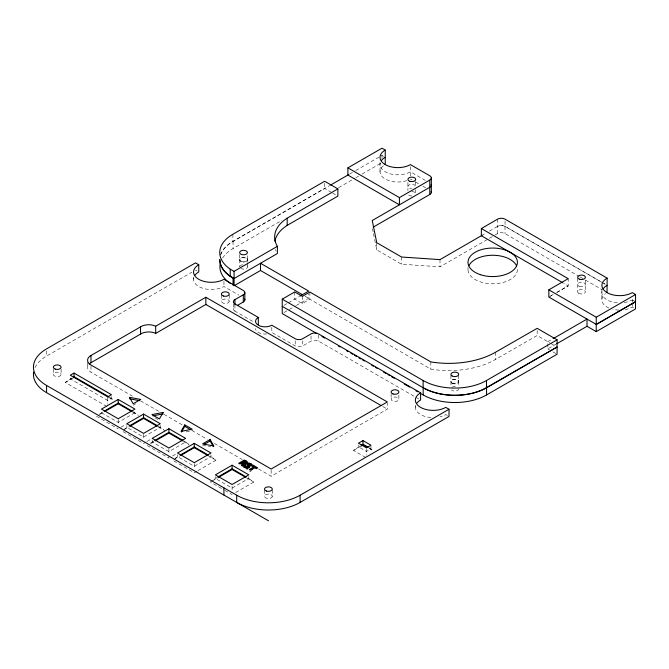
<?xml version="1.0" encoding="UTF-8"?>
<svg xmlns="http://www.w3.org/2000/svg" width="669" height="669" viewBox="0 0 669 669"><rect width="100%" height="100%" fill="white"/><g stroke="black" fill="none" stroke-linecap="round" stroke-linejoin="round"><path stroke-width="0.5" stroke-dasharray="3.35 2.51" d="M87.974 365.717L87.681 366.579A11.641 6.723 0 0 0 90.992 372.207L132.429 396.132M365.6 457.395L353.55 450.438L361.168 445.245M106.831 406.418L65.311 382.451L73.297 377.124M99.832 413.902L103.252 411.686M124.35 429.138L128.607 426.32M150.533 443.179L153.954 440.963M175.052 458.416L179.309 455.597M548.94 297.095L553.313 294.544M556.809 292.504L568.182 285.872L568.182 278.672M220.67 254.521A44.815 25.874 0 0 1 232.871 241.459L324.657 188.466L331.707 192.538M220.603 255.182A44.815 25.874 0 0 1 233.055 241.375L329.633 185.614M349.494 174.149L354.904 171.021M355.808 170.503L381.991 155.392L383.613 156.329M34.98 367.674A44.815 25.874 0 0 1 46.579 356.075L191.903 272.166M222.626 258.025A44.815 25.874 0 0 1 233.055 248.575L281.791 220.436M338.665 187.604L354.904 178.222M355.808 177.703L358.517 176.139M362.13 174.057L381.991 162.592M65.311 382.451L74.05 377.408M283.991 305.34L287.519 303.308M288.406 302.798L298.984 296.693M99.221 414.738L103.737 412.129M283.991 312.548L288.406 309.998M289.284 309.488L295.455 305.925M296.334 305.424L308.677 298.29L308.677 294.176M294.703 291.952L294.703 299.16L302.363 303.584L309.856 299.26L430.836 369.112A65.88 38.033 0 0 0 495.537 359.437L537.165 335.537L549.834 342.846M133.181 405.213L135.682 403.775M120.93 427.274L126.349 424.138M123.665 429.899L129.092 426.763M481.346 235.739L485.853 233.138M489.424 231.081L497.569 226.381A5.293 3.052 0 0 1 505.053 226.381L607.109 285.303M271.806 327.283L271.806 332.426L295.196 345.932A5.293 3.052 0 0 0 302.681 345.932L311.043 341.106A5.293 3.052 0 0 1 318.528 341.106L418.777 398.983M373.478 233.757L376.747 249.888L401.576 264.222L440.001 266.814L488.529 238.8M489.424 238.281L493.923 235.689M494.817 235.17L497.519 233.615A5.293 3.052 0 0 1 505.003 233.615L579.061 276.372M146.277 441.908L143.567 443.472L121.858 430.945M147.18 441.381L151.704 438.772M150.826 443.488L154.439 441.398M188.959 444.375L185.631 441.975L168.914 451.625L152.198 441.975L152.198 440.177M172.535 456.024L176.148 453.933M174.366 459.168L179.794 456.032M196.979 471.177L194.269 472.749L172.56 460.213M197.882 470.658L215.97 460.213L209.221 455.597M217.132 477.432L210.384 482.048L223.948 489.884M212.19 481.003L217.617 477.875M550.595 296.024L553.238 294.502M556.75 292.47L568.182 285.872L563.658 283.263M251.912 470.583L250.348 471.486L249.328 470.901M235.63 492.535L253.802 482.048L247.045 477.432M258.535 468.936L271.146 476.219L387.318 409.144L387.318 402.972M353.55 450.438L361.302 445.964M547.836 341.692L553.179 338.614M547.836 343.749L547.836 348.9L555.847 344.276M186.124 431.848L192.246 430.669M247.948 469.186L246.568 469.178M202.623 445.303L210.794 446.875M635.55 301.719L632.297 299.846L632.297 297.789M425.375 180.438L410.423 171.808A17.812 10.286 0 0 1 389.952 173.756A17.812 10.286 0 0 1 380.176 163.194M497.519 233.615L497.519 226.406A5.293 3.052 0 0 1 505.003 226.406L605.253 284.292M624.261 302.539A17.812 10.286 0 0 0 632.247 299.871L635.5 301.752M410.423 179.008L412.188 180.028M415.7 182.052L419.22 184.084M422.733 186.116L426.253 188.148M579.964 276.891L584.48 279.5M585.383 280.018L602.543 289.928M625.013 309.613A17.812 10.286 0 0 0 632.247 307.079L635.5 308.953M332.593 193.048L337.878 196.101M550.738 343.373L555.395 346.057M547.836 348.9L549.517 349.87M552.878 351.81L557.076 354.236M305.114 296.233L308.677 298.29M195.515 270.084L197.138 271.02M193.701 277.894A17.812 10.286 0 0 0 203.476 288.456A17.812 10.286 0 0 0 223.948 286.508L238.9 295.138M447.402 415.508L445.771 414.571A17.812 10.286 0 0 1 439.993 416.804M234.936 304.763L234.936 311.144L253.827 322.048M382.802 406.543L387.318 409.144M369.171 447.795L373.444 450.622M369.054 448.447L373.361 450.931M140.532 400.815L159.448 411.736M163.955 414.328L182.871 425.25M191.878 430.451L207.189 439.29M214.398 443.455L242.32 459.578M155.25 417.949L157.742 419.388M109.691 397.269L113.973 400.095M109.248 397.729L113.755 400.338M133.173 411.686L138.257 415.106M158.52 426.32L163.612 429.741M183.875 440.963L185.631 441.975M132.688 412.129L138.115 415.257M158.035 426.763L165.268 430.945M183.39 441.398L188.817 444.534M207.833 455.514L215.97 460.213M246.56 477.875L253.802 482.048M101.496 412.706L118.212 422.356L134.929 412.706L134.929 410.9M96.503 416.302L118.212 428.837M147.205 445.579L168.914 458.106L168.914 455.33M224.851 490.41L232.093 494.583M372.457 228.714L373.277 232.745M632.247 299.871L632.247 301.936M632.247 302.965L632.247 307.079M601.899 289.485L601.841 299.804M585.408 280.386L585.358 291.743M577.648 278.329L577.598 291.743M537.165 330.386L537.165 335.537M505.053 221.23L505.053 226.381M505.003 226.406L505.003 233.615M497.569 219.173L497.569 226.381M495.537 352.228L495.537 359.437M468.007 267.458L468.007 269.523M458.691 375.401L458.75 386.757M450.99 381.606L450.99 386.757M450.923 375.401L450.923 381.573M440.001 259.614L440.001 266.814M430.836 361.904L430.836 369.112M415.683 181.433L415.683 186.576A3.88 2.241 0 0 0 411.803 184.335A3.88 2.241 0 0 0 407.923 186.576A3.88 2.241 0 0 0 411.803 188.817M415.683 189.662L415.683 192.747M415.365 405.247L415.365 407.304M410.423 166.665L410.423 175.922M407.923 182.461L407.923 190.69M401.576 257.021L401.576 264.222M398.883 395.12L398.883 399.234A3.88 2.241 0 0 1 393.063 401.174A3.88 2.241 0 0 1 393.063 397.294A3.88 2.241 0 0 1 398.883 399.234M391.122 394.091L391.122 399.234M381.991 155.392L381.991 158.478M380.025 162.475L380.025 171.741M376.747 242.688L376.747 249.888M370.952 446.114L370.952 448.815L366.461 451.408L358.475 446.8L358.475 445.002M366.461 448.707L366.461 455.112M324.657 183.323L324.657 188.466M318.528 334.935L318.528 341.106M311.043 335.963L311.043 341.106M309.856 292.052L309.856 299.26M302.681 340.789L302.681 345.932M302.363 296.375L302.363 303.584M295.196 340.789L295.196 345.932M272.283 490.134L272.283 496.306A3.88 2.241 0 0 1 266.454 498.246A3.88 2.241 0 0 1 266.454 494.366A3.88 2.241 0 0 1 272.283 496.306M271.146 470.048L271.146 476.219M264.514 490.134L264.514 496.306M248.809 476.646L248.809 478.452L232.093 488.102L215.376 478.452L215.376 476.646M247.58 259.689L247.58 261.746M247.58 262.775L247.58 266.898M247.405 255.658L247.405 259.773A3.88 2.241 0 0 1 241.584 261.721A3.88 2.241 0 0 1 241.584 257.833A3.88 2.241 0 0 1 247.405 259.773M239.82 259.689L239.82 266.898A3.88 2.241 0 0 1 239.954 266.312M239.636 254.63L239.636 259.773M233.389 303.835L233.389 308.978M233.055 241.375L233.055 248.575M232.871 234.259L232.871 241.459M232.093 486.304L232.093 490.879M229.216 295.096L229.216 301.276A3.88 2.241 0 0 1 223.387 303.216A3.88 2.241 0 0 1 223.387 299.336A3.88 2.241 0 0 1 229.216 301.276M223.948 281.356L223.948 286.508M221.447 295.096L221.447 301.276M210.986 454.811L210.986 456.609L194.269 466.26L177.544 456.609L177.544 454.811M194.269 463.558L194.269 469.044M193.55 277.175L193.55 279.232M168.914 448.924L168.914 454.402M160.284 425.543L160.284 427.34L143.567 436.991L126.842 427.34L126.842 425.543M143.567 434.29L143.567 439.767M118.212 419.655L118.212 425.133M111.472 396.5L111.472 398.298L107.734 400.455L70.304 378.846L70.304 377.048M107.734 397.754L107.734 404.16M90.992 366.035L90.992 372.207M87.58 362.305L87.58 367.457M61.105 369.246L61.105 374.389A3.88 2.241 0 0 1 55.284 376.329A3.88 2.241 0 0 1 55.284 372.449A3.88 2.241 0 0 1 61.105 374.389M53.344 369.246L53.344 374.389M46.579 350.932L46.579 356.075M234.936 311.144A5.293 3.052 0 0 1 234.936 306.82M266.722 333.956A9.525 5.503 0 0 1 255.541 328.538M430.853 417.498A17.812 10.286 0 0 1 415.524 405.958M458.75 388.814A3.88 2.241 0 0 1 455.873 390.98A3.88 2.241 0 0 1 451.508 389.935M452.127 387.226A3.88 2.241 0 0 1 456.81 386.874M517.413 269.523A24.703 14.258 0 0 1 491.096 283.748A24.703 14.258 0 0 1 468.216 267.659M406.735 180.647A17.812 10.286 0 0 1 384.441 178.523A17.812 10.286 0 0 1 383.705 165.477M618.875 310.082A17.812 10.286 0 0 1 612.837 309.304M608.815 307.966A17.812 10.286 0 0 1 605.52 293.549M247.062 265.777A3.88 2.241 0 0 1 246.067 268.67A3.88 2.241 0 0 1 240.957 268.478M240.338 265.777A3.88 2.241 0 0 1 242.696 264.732M411.803 196.017A3.88 2.241 0 0 1 408.057 194.361M411.803 191.535A3.88 2.241 0 0 1 415.558 193.199M617.328 302.798A17.812 10.286 0 0 1 602 291.258M276.121 251.126A48.703 28.123 0 0 1 275.494 249.487M452.127 383.195A3.88 2.241 0 0 0 458.625 382.191A3.88 2.241 0 0 0 453.866 379.448A3.88 2.241 0 0 0 452.127 383.195M578.735 293.323A3.88 2.241 0 0 0 585.224 292.32A3.88 2.241 0 0 0 580.475 289.577A3.88 2.241 0 0 0 578.735 293.323M240.957 261.278A3.88 2.241 0 0 0 247.455 260.274A3.88 2.241 0 0 0 242.696 257.523A3.88 2.241 0 0 0 240.957 261.278M579.538 286.474A3.88 2.241 0 0 0 585.358 284.534A3.88 2.241 0 0 0 579.538 282.594A3.88 2.241 0 0 0 579.538 286.474M452.06 383.161A3.88 2.241 0 0 0 458.558 382.15A3.88 2.241 0 0 0 453.799 379.407A3.88 2.241 0 0 0 452.06 383.161"/><path stroke-width="1" d="M249.788 463.425L249.788 464.863L252.372 465.055C243.817 458.248 250.716 471.11 244.829 465.565C241.986 466.444 248.508 469.37 249.428 466.753C247.212 463.91 250.474 463.5 251.979 465.984M249.294 466.009L249.294 467.447L248.525 465.975M243.608 464.687L243.048 465.833L241.919 465.181L242.655 463.165L241.81 462.689L239.703 463.901L238.691 463.316L244.185 460.147C247.973 460.423 247.89 464.93 243.892 463.667L243.608 466.126L243.892 465.106M242.17 464.654L242.17 466.092L242.63 462.212L244.436 461.175C247.764 462.271 243.901 464.094 242.63 462.212M184.761 424.907L181.015 431.388L192.246 429.222L184.761 424.907L184.761 426.345L181.483 432.015M248.416 463.433L248.416 464.871L247.112 465.616L247.112 464.177M481.346 228.539L497.569 219.173A5.293 3.052 0 0 1 505.053 219.173L607.109 278.103A17.812 10.286 0 0 0 607.109 292.637A17.812 10.286 0 0 0 632.297 292.637L635.55 294.519L635.55 301.719L596.347 324.465L548.839 297.044L548.839 289.836L568.182 278.672L481.346 228.539L481.346 235.739L562.754 282.744M347.897 167.869L399.426 197.614L399.426 204.814L347.897 175.069L347.897 167.869L381.991 148.184L385.235 150.065A17.812 10.286 0 0 0 385.235 164.607A17.812 10.286 0 0 0 410.423 164.607L429.774 175.771A5.293 3.052 0 0 1 429.774 180.095L429.774 194.503L373.151 227.184M330.536 185.096L348.591 174.668M219.741 259.756A44.815 25.874 0 0 0 230.228 276.389L234.075 278.555L277.384 253.526L277.384 246.326A48.703 28.123 0 0 1 287.177 218.178L337.878 188.901L337.878 196.101L287.177 225.378A48.703 28.123 0 0 0 274.917 241.158M337.878 188.901L324.657 181.266L232.871 234.259A44.815 25.874 0 0 0 230.228 269.189L234.075 271.355L277.384 246.326M90.992 355.498L140.549 326.89A10.737 6.197 0 0 1 155.685 326.213L205.843 297.262L387.318 401.944L271.146 469.019L90.992 365.006A11.641 6.723 0 0 1 87.681 359.37L87.974 358.509A11.641 6.723 0 0 1 90.992 355.498L90.992 362.698A11.641 6.723 0 0 0 89.136 364.095M90.992 362.698L140.549 334.09A10.737 6.197 0 0 1 155.685 333.421L205.843 304.462L380.996 405.498M107.734 396.859L111.472 394.693L74.05 373.085L70.304 375.25L108.345 397.21M302.438 294.686L260.525 270.493L234.075 285.763L234.075 271.355M399.426 197.614L429.774 180.095M234.936 304.763L234.936 299.62L243.299 294.795A5.293 3.052 0 0 0 243.299 290.471L223.948 279.299A17.812 10.286 0 0 1 198.76 279.299A17.812 10.286 0 0 1 198.76 264.757L195.515 262.884L46.579 348.867A44.815 25.874 0 0 0 46.579 385.461L46.579 392.661L268.545 520.817M237.445 305.373L243.299 301.995A5.293 3.052 0 0 0 244.67 299.043M316.562 333.388L282.234 313.56L282.234 299.16L294.703 291.952L302.363 296.375L309.856 292.052L430.836 361.904A65.88 38.033 0 0 0 495.537 352.228L537.165 328.328L557.076 339.827L557.076 354.236L486.564 394.944A44.815 25.874 0 0 1 423.184 394.944L420.475 393.38M118.212 399.452L101.496 409.102L118.212 418.752L134.929 409.102L118.212 399.452L118.212 403.775L131.776 411.602M299.863 296.183L308.677 291.09L260.525 263.285L260.525 270.493M104.138 411.176L118.212 403.047L132.295 411.176M104.648 411.602L118.212 403.775M143.567 414.086L126.842 423.736L143.567 433.387L160.284 423.736L143.567 414.086L143.567 418.409L157.131 426.237M129.485 425.819L143.567 417.69L157.641 425.819M129.995 426.237L143.567 418.409M482.24 235.229L440.001 259.614L401.576 257.021L376.747 242.688L372.257 220.502L429.774 187.295A5.293 3.052 0 0 0 431.137 184.343M168.914 428.72L152.198 438.371L168.914 448.029L185.631 438.371L168.914 428.72L168.914 433.044L155.35 440.879M154.84 440.453L168.914 432.325L182.997 440.453M194.269 443.355L177.544 453.013L194.269 462.664L210.986 453.013L194.269 443.355L194.269 447.678L180.697 455.514M180.187 455.087L194.269 446.959L208.343 455.087M210.108 439.541L202.623 443.865L213.854 446.022L210.108 439.541L210.108 440.98L213.386 446.649M204.288 444.341L210.108 440.98M232.093 465.198L215.376 474.848L232.093 484.498L248.809 474.848L232.093 465.198L232.093 469.521L245.657 477.348M240.263 463.851L244.185 461.585L247.254 463.717M218.01 476.922L232.093 468.793L246.167 476.922M218.52 477.348L232.093 469.521M254.028 466.745L249.328 469.462L250.348 470.048L255.048 467.338L256.762 468.325L257.632 467.823L253.191 465.256L252.313 465.758L254.028 466.745L254.028 468.191L250.892 469.998M362.966 440.603L358.475 443.196L366.461 447.812L370.952 445.219L362.966 440.603L363.033 444.969L367.331 447.452M361.168 445.245L362.966 444.208L368.284 447.285M361.302 445.964L363.033 444.969M553.179 338.614L587.014 319.08L587.014 326.28L556.742 343.757M282.234 299.16L423.117 380.502A44.815 25.874 0 0 0 486.497 380.502L557.076 339.827M548.839 289.836L596.246 317.206L635.55 294.519M236.709 495.236A44.815 25.874 0 0 0 300.088 495.236L449.024 409.244L449.024 416.453L300.088 502.436A44.815 25.874 0 0 1 236.709 502.436L236.709 495.236L46.579 385.461M423.117 387.702A44.815 25.874 0 0 0 486.497 387.702L557.076 347.027L486.564 387.736A44.815 25.874 0 0 1 423.184 387.736L282.234 306.36M596.246 324.415L635.55 301.719M587.014 326.28L596.246 331.615L635.5 308.953L635.5 301.752M243.7 467.313L244.829 467.012L245.941 468.074L245.941 466.628M152.942 415.834L163.152 413.868M129.443 398.732L139.645 400.698M242.63 463.65L243.767 464.261M220.603 264.163A44.815 25.874 0 0 0 233.055 277.969L234.075 278.555M449.024 409.244L445.771 407.371A17.812 10.286 0 0 1 420.584 407.371A17.812 10.286 0 0 1 420.584 392.828L318.528 333.906A5.293 3.052 0 0 0 311.043 333.906L302.681 338.731A5.293 3.052 0 0 1 295.196 338.731L271.806 325.226A9.525 5.503 0 0 1 258.326 325.226A9.525 5.503 0 0 1 258.326 317.441L234.936 303.935A5.293 3.052 0 0 1 234.936 299.62M321.99 336.515L324.699 338.079M338.246 345.906L340.061 346.952M346.383 350.598L348.189 351.643M350.899 353.207L352.705 354.252M354.511 355.298L356.318 356.343M359.036 357.907L360.842 358.952M362.648 359.989L364.454 361.034M371.68 365.207L373.486 366.252M375.292 367.298L377.099 368.335M383.429 371.989L386.138 373.553M387.945 374.598L389.751 375.644M391.557 376.68L394.267 378.253M404.21 383.989L409.629 387.117M415.959 390.771L417.765 391.808M184.761 426.345L190.581 429.707M256.745 468.743L253.191 466.694L253.191 465.256M74.05 376.689L108.804 396.75M168.914 433.044L182.478 440.879M194.269 447.678L207.833 455.514M247.814 467.38L247.956 468.016L247.982 466.285M245.832 463.617L245.858 460.958M607.109 278.103L607.109 285.303A17.812 10.286 0 0 0 603.254 288.64M607.059 285.329L607.059 292.537M596.246 317.206L596.246 331.615M486.564 387.736L486.564 394.944M486.497 380.502L486.497 387.702M431.321 177.937L431.321 192.338M423.117 380.502L423.184 394.944M420.584 392.828L420.584 400.029A17.812 10.286 0 0 0 416.728 403.365M385.235 150.065L385.235 164.465M300.088 495.236L300.088 502.436M287.177 218.178L287.177 225.378M258.326 317.441L258.326 324.649M251.636 464.244L251.636 465.683M251.168 463.943L251.168 465.381M250.867 464.871L250.867 466.31M250.716 463.709L250.716 465.147M250.256 463.533L250.256 464.98M249.32 463.366L249.32 464.804M248.885 465.432L248.885 466.878M248.851 463.366L248.851 464.813M248.642 465.097L248.642 466.536M248.525 464.537L248.508 466.234M247.998 463.558L247.998 465.005M247.864 466.703L247.864 468.149M247.697 466.828L247.697 468.267M247.605 463.751L247.605 465.189M247.497 465.532L247.497 466.97M247.304 463.96L247.304 465.398M247.095 461.961L247.095 463.4M246.811 461.635L246.811 463.073M246.393 461.301L246.393 462.739M246.46 466.878L246.46 468.317M245.707 462.655L245.707 464.094M245.49 462.806L245.49 464.244M245.49 466.335L245.49 467.773M245.172 466.05L245.172 467.489M245.08 460.54L245.08 461.978M244.846 292.629L244.846 299.837M244.829 465.565L244.829 467.012M244.185 460.147L244.185 461.585M243.767 462.823L243.792 465.565M243.299 294.795L243.299 301.995M243.073 462.463L243.073 463.91M242.546 463.609L242.546 465.047M242.379 464.119L242.379 465.557M233.055 277.969L233.055 285.17M230.228 269.189L230.228 276.389M223.931 487.86L223.931 495.06M205.843 297.262L205.843 304.462M198.76 264.757L198.76 271.965A17.812 10.286 0 0 0 194.905 275.302M155.685 326.213L155.685 333.421M140.549 326.89L140.549 334.09M74.05 373.085L74.05 377.408M46.579 392.661A44.815 25.874 0 0 1 33.617 372.115M468.852 265.827A24.703 14.258 0 0 1 492.71 255.257A24.703 14.258 0 0 1 516.568 265.827M230.412 283.505A44.815 25.874 0 0 1 228.79 282.326M228.029 281.716A44.815 25.874 0 0 1 220.402 263.126M431.137 191.551A5.293 3.052 0 0 1 429.774 194.503M381.38 160.602A17.812 10.286 0 0 1 385.235 157.265M220.402 263.419A44.815 25.874 0 0 1 219.925 259.672M163.152 412.43L159.406 418.911L151.922 414.588L163.152 412.43M140.666 399.452L133.181 403.775L129.443 397.286L140.666 399.452M55.284 369.129A3.88 2.241 0 0 0 61.105 367.189A3.88 2.241 0 0 0 55.284 365.249A3.88 2.241 0 0 0 55.284 369.129M266.454 491.046A3.88 2.241 0 0 0 272.283 489.106A3.88 2.241 0 0 0 266.454 487.166A3.88 2.241 0 0 0 266.454 491.046M223.387 296.016A3.88 2.241 0 0 0 229.216 294.067A3.88 2.241 0 0 0 223.387 292.127A3.88 2.241 0 0 0 223.387 296.016M393.063 393.974A3.88 2.241 0 0 0 398.883 392.034A3.88 2.241 0 0 0 393.063 390.086A3.88 2.241 0 0 0 393.063 393.974M480.359 274.666A24.703 14.258 0 0 0 517.413 262.315A24.703 14.258 0 0 0 480.359 249.963A24.703 14.258 0 0 0 480.359 274.666M579.588 279.241A3.88 2.241 0 0 0 585.408 277.301A3.88 2.241 0 0 0 579.588 275.36A3.88 2.241 0 0 0 579.588 279.241M241.584 254.513A3.88 2.241 0 0 0 247.405 252.573A3.88 2.241 0 0 0 241.584 250.632A3.88 2.241 0 0 0 241.584 254.513M452.06 375.953A3.88 2.241 0 0 0 458.558 374.949A3.88 2.241 0 0 0 453.799 372.207A3.88 2.241 0 0 0 452.06 375.953M409.863 181.316A3.88 2.241 0 0 0 415.683 179.376A3.88 2.241 0 0 0 409.863 177.436A3.88 2.241 0 0 0 409.863 181.316"/></g></svg>
